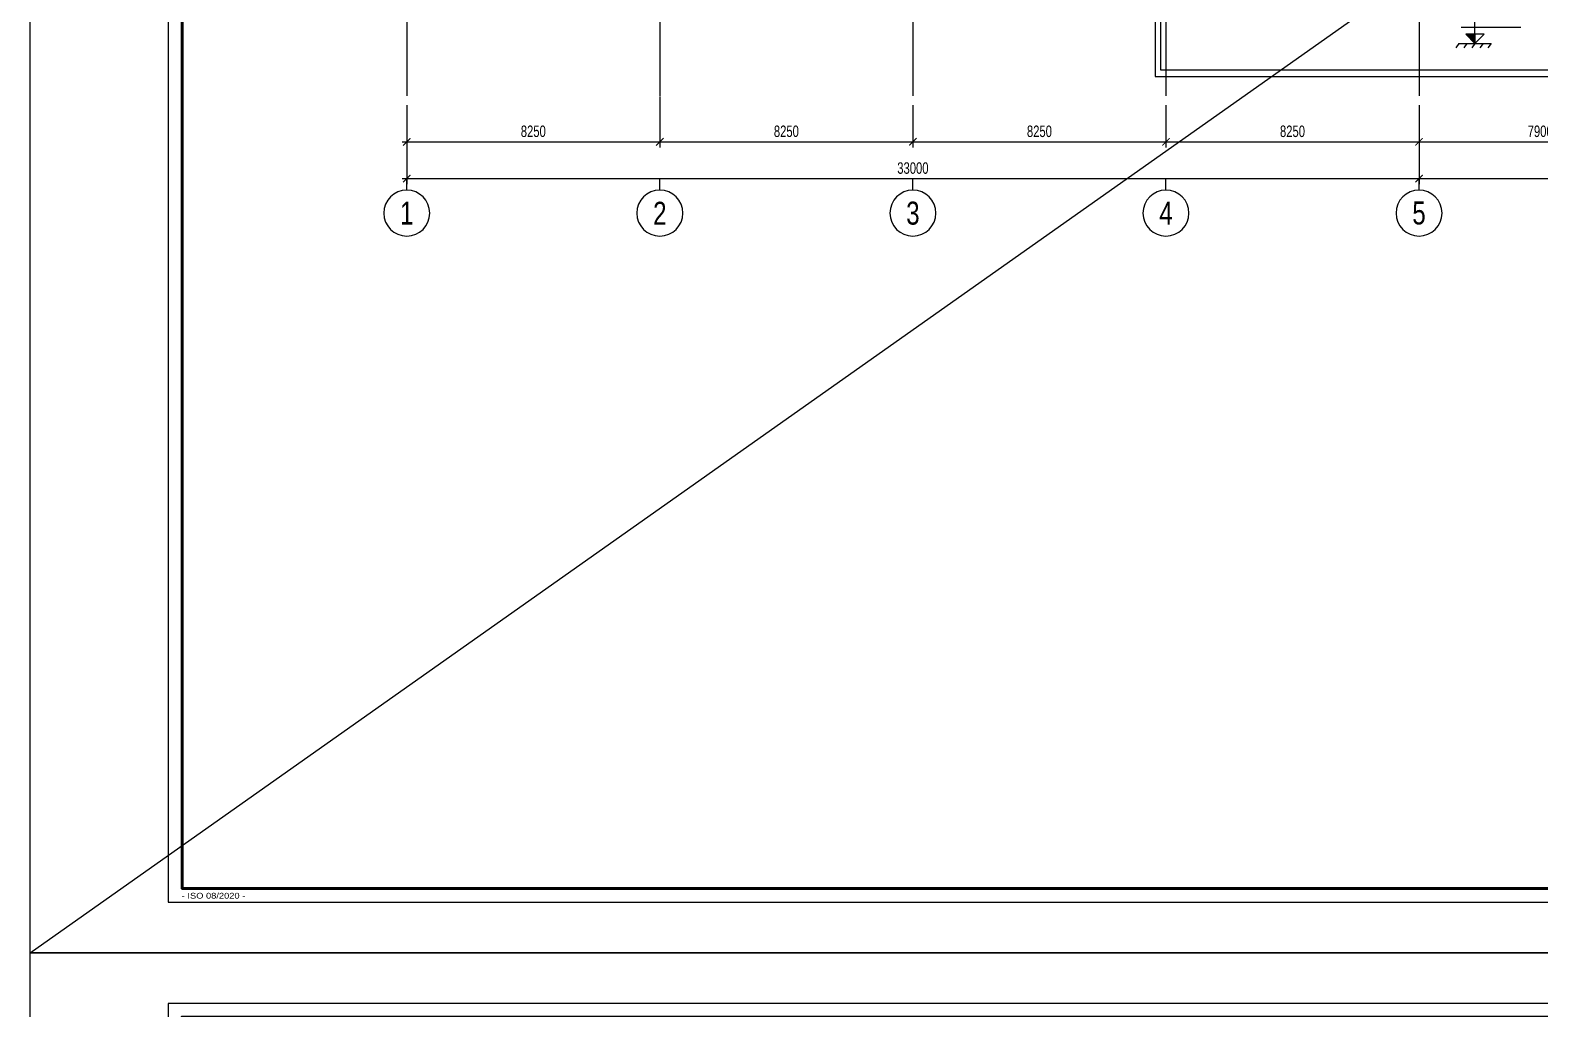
# Model space of a CAD drawing. Header units: millimetres. Extents: x 0 to 132458, y 0 to 365310.
# Drawn here: x 0 to 49215, y 87271 to 119189 of the extents above; entities that cross this region are included whole.
import ezdxf
from ezdxf.enums import TextEntityAlignment as Align

# ---------------------------------------------------------------- set-up
doc = ezdxf.new("R2010")
doc.units = ezdxf.units.MM
doc.header["$LTSCALE"] = 400
doc.header["$PDSIZE"] = -2
doc.linetypes.add('CENTER2', pattern=[1.125, 0.75, -0.125, 0.125, -0.125])
doc.layers.get('0').update_dxf_attribs({"lineweight": 5})
doc.layers.get('Defpoints').update_dxf_attribs({"color": 2})
doc.layers.add('02.CDC.DIM', color=1, linetype='Continuous', lineweight=20)
for name, color, linetype in [('CDC -TEXT KHUNG', 7, 'Continuous'), ('CDC-KHUNGTEN', 9, 'Continuous'), ('CDC.01.AXIS', 160, 'CENTER2'), ('CDC.02.DIM', 1, 'Continuous'), ('CDC.03.BORDER', 3, 'Continuous'), ('CDC.10.HATCH', 9, 'Continuous')]:
    doc.layers.add(name, color=color, linetype=linetype)
doc.layers.add('KCS_Plotter', color=11, linetype='Continuous', plot=False)
doc.styles.add('BIGTEXT', font='arial.ttf', dxfattribs={"width": 0.8})
doc.styles.add('KCS_SMTEXT', font='arial.ttf', dxfattribs={"width": 0.7})
doc.styles.add('KT CDC', font='arial.ttf', dxfattribs={"width": 0.85, "height": 200})
doc.dimstyles.new('KCS_DIM150', dxfattribs={"dimscale": 150, "dimtxt": 2.5, "dimasz": 1.6, "dimexe": 1.2, "dimexo": 0, "dimgap": 1, "dimtad": 1, "dimdec": 0, "dimzin": 0, "dimdsep": 46, "dimtxsty": 'KCS_SMTEXT', "dimblk": 'ARCHTICK', "dimcen": 0, "dimdle": 1, "dimclrd": 256, "dimclre": 256, "dimclrt": 2, "dimadec": 0, "dimazin": 0, "dimtfac": 1, "dimtdec": 0, "dimtix": 1, "dimtmove": 2, "dimatfit": 3, "dimfxl": 1, "dimtolj": 1, "dimtzin": 0, "dimarcsym": 0})

# ---------------------------------------------------------------- blocks, each defined once
blk = doc.blocks.new('_ArchTick')
at = {"color": 0, "linetype": 'ByBlock', "const_width": 0.15}
blk.add_lwpolyline([(-0.5, -0.5), (0.5, 0.5)], dxfattribs=at)
blk = doc.blocks.new('*D174')
at = {"layer": 'CDC.02.DIM', "lineweight": -2, "ltscale": 10, "transparency": 16777216}
for p, q in [((12277, 116747), (12277, 114167)), ((45277, 116747), (45277, 114167)), ((12127, 114347), (45427, 114347))]:
    blk.add_line(p, q, dxfattribs=at)
at = {"layer": 'Defpoints', "color": 0, "ltscale": 10, "transparency": 16777216}
for p in [(12277, 116747), (45277, 116747), (45277, 114347)]:
    blk.add_point(p, dxfattribs=at)
at = {"layer": 'CDC.02.DIM', "lineweight": -2, "ltscale": 10, "transparency": 16777216, "xscale": 240, "yscale": 240, "zscale": 240, "rotation": 180}
blk.add_blockref('_ArchTick', (12277, 114347), dxfattribs=at)
at = {"layer": 'CDC.02.DIM', "lineweight": -2, "ltscale": 10, "transparency": 16777216, "xscale": 240, "yscale": 240, "zscale": 240}
blk.add_blockref('_ArchTick', (45277, 114347), dxfattribs=at)
at = {"layer": 'CDC.02.DIM', "color": 2, "ltscale": 10, "transparency": 16777216, "insert": (28777, 114689), "char_height": 375, "attachment_point": 5, "style": 'KCS_SMTEXT'}
blk.add_mtext('\\A1;33000', dxfattribs=at)
blk = doc.blocks.new('*D176')
at = {"layer": 'CDC.02.DIM', "lineweight": -2, "ltscale": 10, "transparency": 16777216}
for p, q in [((45277, 116747), (45277, 114167)), ((69277, 116747), (69277, 114167)), ((45127, 114347), (69427, 114347))]:
    blk.add_line(p, q, dxfattribs=at)
at = {"layer": 'Defpoints', "color": 0, "ltscale": 10, "transparency": 16777216}
for p in [(45277, 116747), (69277, 116747), (69277, 114347)]:
    blk.add_point(p, dxfattribs=at)
at = {"layer": 'CDC.02.DIM', "lineweight": -2, "ltscale": 10, "transparency": 16777216, "xscale": 240, "yscale": 240, "zscale": 240, "rotation": 180}
blk.add_blockref('_ArchTick', (45277, 114347), dxfattribs=at)
at = {"layer": 'CDC.02.DIM', "lineweight": -2, "ltscale": 10, "transparency": 16777216, "xscale": 240, "yscale": 240, "zscale": 240}
blk.add_blockref('_ArchTick', (69277, 114347), dxfattribs=at)
at = {"layer": 'CDC.02.DIM', "color": 2, "ltscale": 10, "transparency": 16777216, "insert": (57277, 114689), "char_height": 375, "attachment_point": 5, "style": 'KCS_SMTEXT'}
blk.add_mtext('\\A1;24000', dxfattribs=at)
blk = doc.blocks.new('*D177')
at = {"layer": 'CDC.02.DIM', "lineweight": -2, "ltscale": 10, "transparency": 16777216}
for p, q in [((12277, 116747), (12277, 115367)), ((20527, 116747), (20527, 115367)), ((12127, 115547), (20677, 115547))]:
    blk.add_line(p, q, dxfattribs=at)
at = {"layer": 'Defpoints', "color": 0, "ltscale": 10, "transparency": 16777216}
for p in [(12277, 116747), (20527, 116747), (20527, 115547)]:
    blk.add_point(p, dxfattribs=at)
at = {"layer": 'CDC.02.DIM', "lineweight": -2, "ltscale": 10, "transparency": 16777216, "xscale": 240, "yscale": 240, "zscale": 240, "rotation": 180}
blk.add_blockref('_ArchTick', (12277, 115547), dxfattribs=at)
at = {"layer": 'CDC.02.DIM', "lineweight": -2, "ltscale": 10, "transparency": 16777216, "xscale": 240, "yscale": 240, "zscale": 240}
blk.add_blockref('_ArchTick', (20527, 115547), dxfattribs=at)
at = {"layer": 'CDC.02.DIM', "color": 2, "ltscale": 10, "transparency": 16777216, "insert": (16402, 115889), "char_height": 375, "attachment_point": 5, "style": 'KCS_SMTEXT'}
blk.add_mtext('\\A1;8250', dxfattribs=at)
blk = doc.blocks.new('*D178')
at = {"layer": 'CDC.02.DIM', "lineweight": -2, "ltscale": 10, "transparency": 16777216}
for p, q in [((20527, 116747), (20527, 115367)), ((28777, 116747), (28777, 115367)), ((20377, 115547), (28927, 115547))]:
    blk.add_line(p, q, dxfattribs=at)
at = {"layer": 'Defpoints', "color": 0, "ltscale": 10, "transparency": 16777216}
for p in [(20527, 116747), (28777, 116747), (28777, 115547)]:
    blk.add_point(p, dxfattribs=at)
at = {"layer": 'CDC.02.DIM', "lineweight": -2, "ltscale": 10, "transparency": 16777216, "xscale": 240, "yscale": 240, "zscale": 240, "rotation": 180}
blk.add_blockref('_ArchTick', (20527, 115547), dxfattribs=at)
at = {"layer": 'CDC.02.DIM', "lineweight": -2, "ltscale": 10, "transparency": 16777216, "xscale": 240, "yscale": 240, "zscale": 240}
blk.add_blockref('_ArchTick', (28777, 115547), dxfattribs=at)
at = {"layer": 'CDC.02.DIM', "color": 2, "ltscale": 10, "transparency": 16777216, "insert": (24652, 115889), "char_height": 375, "attachment_point": 5, "style": 'KCS_SMTEXT'}
blk.add_mtext('\\A1;8250', dxfattribs=at)
blk = doc.blocks.new('*D179')
at = {"layer": 'CDC.02.DIM', "lineweight": -2, "ltscale": 10, "transparency": 16777216}
for p, q in [((28777, 116747), (28777, 115367)), ((37027, 116747), (37027, 115367)), ((28627, 115547), (37177, 115547))]:
    blk.add_line(p, q, dxfattribs=at)
at = {"layer": 'Defpoints', "color": 0, "ltscale": 10, "transparency": 16777216}
for p in [(28777, 116747), (37027, 116747), (37027, 115547)]:
    blk.add_point(p, dxfattribs=at)
at = {"layer": 'CDC.02.DIM', "lineweight": -2, "ltscale": 10, "transparency": 16777216, "xscale": 240, "yscale": 240, "zscale": 240, "rotation": 180}
blk.add_blockref('_ArchTick', (28777, 115547), dxfattribs=at)
at = {"layer": 'CDC.02.DIM', "lineweight": -2, "ltscale": 10, "transparency": 16777216, "xscale": 240, "yscale": 240, "zscale": 240}
blk.add_blockref('_ArchTick', (37027, 115547), dxfattribs=at)
at = {"layer": 'CDC.02.DIM', "color": 2, "ltscale": 10, "transparency": 16777216, "insert": (32902, 115889), "char_height": 375, "attachment_point": 5, "style": 'KCS_SMTEXT'}
blk.add_mtext('\\A1;8250', dxfattribs=at)
blk = doc.blocks.new('*D180')
at = {"layer": 'CDC.02.DIM', "lineweight": -2, "ltscale": 10, "transparency": 16777216}
for p, q in [((37027, 116747), (37027, 115367)), ((45277, 116747), (45277, 115367)), ((36877, 115547), (45427, 115547))]:
    blk.add_line(p, q, dxfattribs=at)
at = {"layer": 'Defpoints', "color": 0, "ltscale": 10, "transparency": 16777216}
for p in [(37027, 116747), (45277, 116747), (45277, 115547)]:
    blk.add_point(p, dxfattribs=at)
at = {"layer": 'CDC.02.DIM', "lineweight": -2, "ltscale": 10, "transparency": 16777216, "xscale": 240, "yscale": 240, "zscale": 240, "rotation": 180}
blk.add_blockref('_ArchTick', (37027, 115547), dxfattribs=at)
at = {"layer": 'CDC.02.DIM', "lineweight": -2, "ltscale": 10, "transparency": 16777216, "xscale": 240, "yscale": 240, "zscale": 240}
blk.add_blockref('_ArchTick', (45277, 115547), dxfattribs=at)
at = {"layer": 'CDC.02.DIM', "color": 2, "ltscale": 10, "transparency": 16777216, "insert": (41152, 115889), "char_height": 375, "attachment_point": 5, "style": 'KCS_SMTEXT'}
blk.add_mtext('\\A1;8250', dxfattribs=at)
blk = doc.blocks.new('*D185')
at = {"layer": 'CDC.02.DIM', "lineweight": -2, "ltscale": 10, "transparency": 16777216}
for p, q in [((45277, 116747), (45277, 115367)), ((53177, 116747), (53177, 115367)), ((45127, 115547), (53327, 115547))]:
    blk.add_line(p, q, dxfattribs=at)
at = {"layer": 'Defpoints', "color": 0, "ltscale": 10, "transparency": 16777216}
for p in [(45277, 116747), (53177, 116747), (53177, 115547)]:
    blk.add_point(p, dxfattribs=at)
at = {"layer": 'CDC.02.DIM', "lineweight": -2, "ltscale": 10, "transparency": 16777216, "xscale": 240, "yscale": 240, "zscale": 240, "rotation": 180}
blk.add_blockref('_ArchTick', (45277, 115547), dxfattribs=at)
at = {"layer": 'CDC.02.DIM', "lineweight": -2, "ltscale": 10, "transparency": 16777216, "xscale": 240, "yscale": 240, "zscale": 240}
blk.add_blockref('_ArchTick', (53177, 115547), dxfattribs=at)
at = {"layer": 'CDC.02.DIM', "color": 2, "ltscale": 10, "transparency": 16777216, "insert": (49227, 115889), "char_height": 375, "attachment_point": 5, "style": 'KCS_SMTEXT'}
blk.add_mtext('\\A1;7900', dxfattribs=at)
blk = doc.blocks.new('_Axis name')
at = {"layer": 'CDC.02.DIM'}
blk.add_line((0, 2.5), (0, 0), dxfattribs=at)
blk.add_circle((0, 7.5), 5, dxfattribs=at)
at = {"layer": 'CDC.02.DIM', "style": 'BIGTEXT', "width": 0.75}
blk.add_attdef('.', text='', height=5, dxfattribs=at).set_placement((0, 7.5), align=Align.MIDDLE)
blk = doc.blocks.new('CAODO')
at = {"layer": 'CDC.10.HATCH'}
blk.add_hatch(color=256, dxfattribs=at).paths.add_polyline_path([(-200, 200), (0, 0), (0, 200)])
at = {"layer": 'CDC.02.DIM'}
for p, q in [((-350, 0), (-418, -96)), ((-175, 0), (-243, -96)), ((0, 0), (-68, -96)), ((175, 0), (107, -96)), ((350, 0), (282, -96))]:
    blk.add_line(p, q, dxfattribs=at)
for points in [[(0, 200), (0, 0), (200, 200), (-200, 200), (0, 0), (0, 850)], [(-300, 350), (1000, 350)], [(-350, 0), (350, 0)]]:
    blk.add_lwpolyline(points, dxfattribs=at)
blk = doc.blocks.new('Khung tên chuẩn')
at = {"layer": 'CDC-KHUNGTEN', "color": 8}
blk.add_lwpolyline([(75096, 1100), (83000, 1100), (83000, 58300), (3000, 58300), (3000, 1100), (75096, 1100)], dxfattribs=at)
at = {"layer": 'CDC-KHUNGTEN', "color": 255, "lineweight": 60}
blk.add_lwpolyline([(74900, 1400), (74900, 58000), (3300, 58000), (3300, 1400), (74900, 1400)], close=True, dxfattribs=at)
at = {"layer": 'Defpoints', "color": 1, "ltscale": 0.2}
blk.add_lwpolyline([(0, 0), (0, 59400), (84100, 59400), (84100, 0), (0, 0)], close=True, dxfattribs=at)
at = {"layer": 'CDC -TEXT KHUNG', "color": 6, "style": 'KT CDC', "width": 1.15}
blk.add_text('- ISO 08/2020 -', height=125.69, dxfattribs=at).set_placement((3294, 1177))

msp = doc.modelspace()

# ---------------------------------------------------------------- linework, layer by layer
at = {"layer": 'CDC.01.AXIS', "ltscale": 10}
for p, q in [((12276.8, 160547.2), (12276.8, 116747.2)), ((20526.8, 160547.2), (20526.8, 116747.2)), ((28776.8, 160547.2), (28776.8, 116747.2)), ((37026.8, 160547.2), (37026.8, 116747.2)), ((45276.8, 160547.2), (45276.8, 116747.2)), ((20526.8, 147521), (20526.8, 116747.2))]:
    msp.add_line(p, q, dxfattribs=at)
at = {"layer": 'CDC.03.BORDER'}
for points in [[(36677, 120047.2), (36676.8, 117677.2), (77877.4, 117677.2), (77877.5, 119946.9)], [(36847, 119947), (36846.8, 117897.2), (77657.5, 117897.2), (77657.5, 119947)]]:
    msp.add_lwpolyline(points, dxfattribs=at)
at = {"layer": 'KCS_Plotter', "linetype": 'ByBlock', "ltscale": 10}
msp.add_line((0, 89100), (126150, 178200), dxfattribs=at)

# ---------------------------------------------------------------- block references
at = {"xscale": 1.5, "yscale": 1.5, "zscale": 1.5}
for p in [(0, 89100), (0, 0)]:
    msp.add_blockref('Khung tên chuẩn', p, dxfattribs=at)
at = {"layer": '02.CDC.DIM'}
ref = msp.add_blockref('_Axis name', (12276.8, 114347.2), dxfattribs=dict(at, xscale=-150, yscale=150, zscale=150, rotation=180))
ref.add_attrib('.', '1', dxfattribs={"layer": 'CDC.02.DIM', "height": 750, "style": 'BIGTEXT', "width": 0.75}).set_placement((12276.8, 113222.2), align=Align.MIDDLE)
ref = msp.add_blockref('_Axis name', (20526.8, 114347.2), dxfattribs=dict(at, xscale=-150, yscale=150, zscale=150, rotation=180))
ref.add_attrib('.', '2', dxfattribs={"layer": 'CDC.02.DIM', "height": 750, "style": 'BIGTEXT', "width": 0.75}).set_placement((20526.8, 113222.2), align=Align.MIDDLE)
ref = msp.add_blockref('_Axis name', (28776.8, 114347.2), dxfattribs=dict(at, xscale=-150, yscale=150, zscale=150, rotation=180))
ref.add_attrib('.', '3', dxfattribs={"layer": 'CDC.02.DIM', "height": 750, "style": 'BIGTEXT', "width": 0.75}).set_placement((28776.8, 113222.2), align=Align.MIDDLE)
ref = msp.add_blockref('_Axis name', (37026.8, 114347.2), dxfattribs=dict(at, xscale=-150, yscale=150, zscale=150, rotation=180))
ref.add_attrib('.', '4', dxfattribs={"layer": 'CDC.02.DIM', "height": 750, "style": 'BIGTEXT', "width": 0.75}).set_placement((37026.8, 113222.2), align=Align.MIDDLE)
ref = msp.add_blockref('_Axis name', (45276.8, 114347.2), dxfattribs=dict(at, xscale=-150, yscale=150, zscale=150, rotation=180))
ref.add_attrib('.', '5', dxfattribs={"layer": 'CDC.02.DIM', "height": 750, "style": 'BIGTEXT', "width": 0.75}).set_placement((45276.8, 113222.2), align=Align.MIDDLE)
at = {"layer": 'CDC.03.BORDER', "xscale": 1.5, "yscale": 1.5, "zscale": 1.5}
msp.add_blockref('CAODO', (47100.4, 118758.9), dxfattribs=at)

# ---------------------------------------------------------------- dimensions: what is measured, and where the dimension line sits
at = {"layer": 'CDC.02.DIM', "ltscale": 10}
for base, p1, p2, picture, middle in [((45276.8, 114347.2), (12276.8, 116747.2), (45276.8, 116747.2), '*D174', (28776.8, 114688.8)), ((20526.8, 115547.2), (12276.8, 116747.2), (20526.8, 116747.2), '*D177', (16401.8, 115888.7)), ((28776.8, 115547.2), (20526.8, 116747.2), (28776.8, 116747.2), '*D178', (24651.8, 115888.7)), ((37026.8, 115547.2), (28776.8, 116747.2), (37026.8, 116747.2), '*D179', (32901.8, 115888.7)), ((45276.8, 115547.2), (37026.8, 116747.2), (45276.8, 116747.2), '*D180', (41151.8, 115888.7)), ((69277.1, 114347.2), (45276.8, 116747.2), (69277.1, 116747.2), '*D176', (57277, 114688.7)), ((53177, 115547.2), (45276.8, 116747.2), (53177, 116747.2), '*D185', (49226.9, 115888.7))]:
    dim = msp.add_linear_dim(base=base, p1=p1, p2=p2, dimstyle='KCS_DIM150', dxfattribs=at)
    dim.commit()
    dim.dimension.update_dxf_attribs({"geometry": picture, "text_midpoint": middle})

doc.saveas('drawing.dxf')
